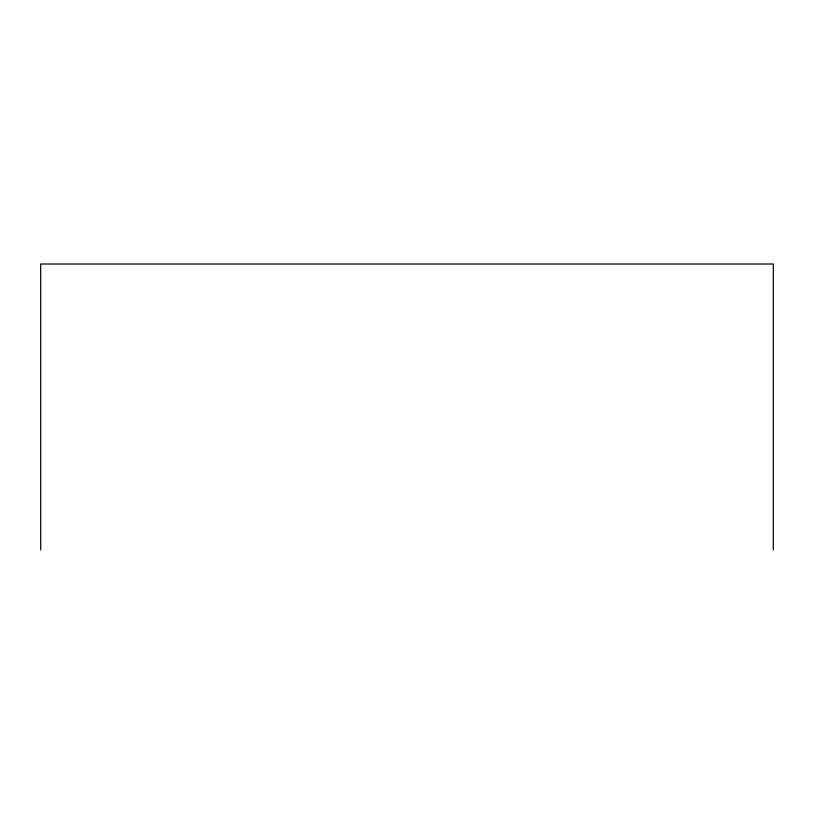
<?xml version="1.0" encoding="UTF-8"?>
<svg xmlns="http://www.w3.org/2000/svg" width="814" height="814" viewBox="0 0 814 814"><rect width="100%" height="100%" fill="white"/><g stroke="black" fill="none" stroke-linecap="round" stroke-linejoin="round"><path stroke-width="1.22" d="M773.3 549.989L773.3 264.011L40.7 264.011L40.7 549.989"/></g></svg>
